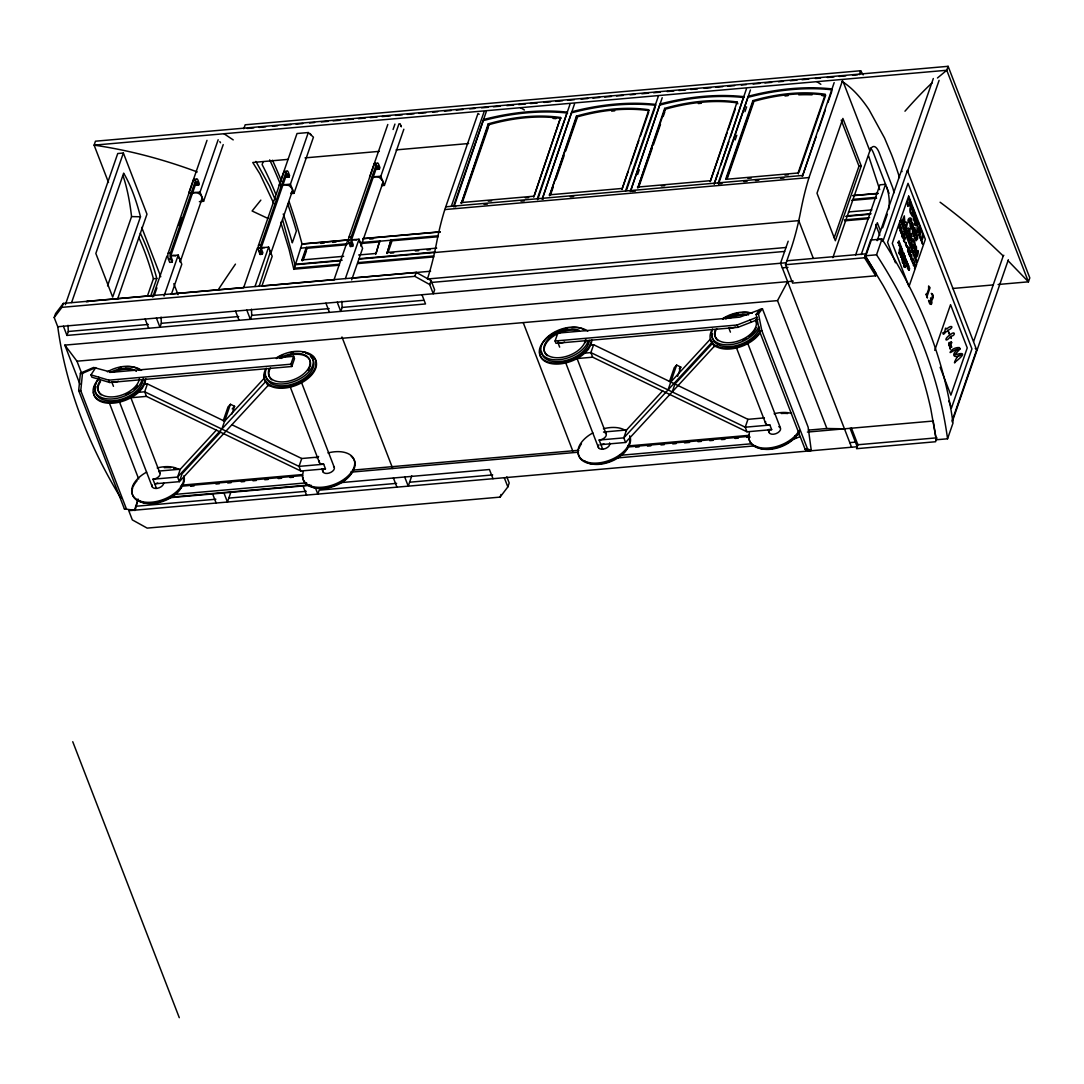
<?xml version="1.0" encoding="UTF-8"?>
<svg xmlns="http://www.w3.org/2000/svg" width="1084" height="1084" viewBox="0 0 1084 1084"><rect width="100%" height="100%" fill="white"/><g stroke="black" fill="none" stroke-linecap="round" stroke-linejoin="round"><path stroke-width="1.5" d="M138.061 498.992L135.134 510.374L124.389 508.924L78.685 390.538L80.406 373.181L93.617 367.449L111.584 372.313L293.642 356.324L294.523 358.628L291.799 366.5L109.755 382.489L91.883 377.191L90.988 374.888L95.704 367.598L82.492 373.33L80.406 373.181M124.389 508.924L126.476 509.073L80.772 390.687L82.492 373.33M178.359 257.436A6.07 4.417 19.1 0 1 180.012 259.672L180.134 262.043L201.949 199.063C202.83 193.63 194.415 190.377 190.919 194.28M905.614 243.317C905.154 246.502 906.617 240.634 905.343 242.884M906.63 263.344L906.807 261.84L906.685 265.512L906.942 261L905.641 263.06L906.089 262.477M145.73 378.668L145.012 383.18L142.56 387.842A27.33 15.962 -21.1 0 1 113.468 403.126A27.33 15.962 -21.1 0 1 93.468 392.151M183.982 477.746L183.264 482.258L180.811 486.919A27.33 15.962 -21.1 0 1 138.86 500.564A27.33 15.962 -21.1 0 1 146.625 472.123M264.943 372.652L264.225 377.151A27.33 15.962 -21.1 0 0 297.748 384.644A27.33 15.962 -21.1 0 0 312.666 356.311M303.195 471.716L302.463 476.228A27.33 15.962 -21.1 0 0 329.251 486.025A27.33 15.962 -21.1 0 0 354.739 462.746A27.33 15.962 -21.1 0 0 327.951 452.949M591.837 340.119L591.214 343.994L588.761 348.655A27.33 15.962 -21.1 0 1 556.404 364.075A27.33 15.962 -21.1 0 1 540.401 348.452M749.396 432.53L748.678 437.042A27.33 15.962 -21.1 0 0 770.345 447.827A27.33 15.962 -21.1 0 0 799.193 430.402M899.422 244.686C897.769 248.48 901.129 239.943 899.422 243.778M785.995 247.491L427.421 278.995A246.881 88.725 85 0 0 434.535 252.626A247.369 88.902 85 0 0 436.554 242.897A247.369 88.902 85 0 1 444.806 209.564L477.99 113.495L479.142 114.267M875.696 275.81L864.558 257.775L870.696 240.052L881.983 239.063L876.536 254.808L865.235 255.797L876.373 273.846L875.696 275.81L792.607 283.114L785.507 264.713L791.632 247.003A246.881 88.725 85 0 0 798.759 220.635L798.773 220.526A247.369 88.902 85 0 0 800.764 210.906A247.369 88.902 85 0 1 809.016 177.573L842.607 80.338M54.2 317.531L55.569 313.588L63.306 303.398L416.229 272.396L431.08 280.607L434.63 289.807L433.261 293.75L429.711 284.55L414.86 276.339L61.937 307.341L54.2 317.531L57.75 326.731A613.503 446.486 19.1 0 0 119.47 495.835L120.974 498.233M61.937 307.341L63.306 303.398M65.379 304.685L117.736 153.522L123.373 153.02L146.977 214.171L117.533 299.198M71.598 302.531L123.373 153.02M421.974 294.74L425.524 303.94L66.951 335.43L68.306 331.487L68.007 325.281M107.56 285.878L131.557 216.597A113.644 31.68 -88.8 0 0 123.075 175.96M140.486 216.773L112.682 297.084L95.839 253.453L123.657 173.155A115.636 41.558 85 0 1 140.486 216.773L131.557 216.597M147.356 296.217L153.413 278.737A166.638 59.877 85 0 0 138.806 237.518M150.744 295.918L156.801 278.439A166.638 59.877 85 0 0 140.337 233.317M152.763 297.002L166.936 256.068M207.003 140.351L188.752 193.088L200.039 192.085L218.169 139.741M197.789 182.722L195.526 182.925L196.421 185.228L198.684 185.025L197.789 182.722A3.035 1.098 85 0 0 196.218 182.397L171.407 254.035A3.035 1.098 85 0 0 171.624 258.304L172.505 260.607L171.963 262.179L169.7 262.382L168.454 259.157A4.255 1.531 85 0 1 168.169 253.182L193.521 179.958A4.255 1.531 85 0 1 195.174 179.402M154.145 295.824L156.909 287.87M179.077 225.58L181.827 217.613M171.963 262.179L170.716 258.954A4.255 1.531 85 0 1 170.432 252.978L195.784 179.768A4.255 1.531 85 0 1 197.979 180.229L199.226 183.453L198.684 185.025M196.421 185.228L196.963 183.643M164.05 296.013L178.237 255.079L172.586 255.567M161.042 317.111L161.34 323.317L159.971 327.26L156.421 318.059M171.421 294.198L181.787 264.279L178.237 255.079M199.361 201.665L203.589 201.285L223.223 144.606M265.417 376.934L224.578 421.215L147.41 383.912L144.687 391.785L146.462 396.378L300.796 470.998L325.457 468.83L323.682 464.223A6.07 3.55 -21.1 0 1 319.482 462.692L290.133 386.663M243.805 128.739L245.174 124.795L860.669 70.745A319.875 114.945 85 0 1 863.176 74.877M134.877 508.897L137.966 499.968M263.141 161.679L262.125 164.632A276.718 99.443 85 0 1 275.743 194.104M216.529 429.942L180.323 469.182L177.6 477.055L179.375 481.662L154.714 483.816A6.07 3.55 -21.1 0 0 157.722 483.044M243.71 287.49L257.342 248.128L268.629 247.138L272.179 256.339L261.827 286.257M285.62 174.456A3.035 1.098 85 0 1 285.878 174.985L286.772 177.288L289.022 177.085L288.141 174.795A3.035 1.098 85 0 0 286.569 174.456L261.759 246.095A3.035 1.098 85 0 0 261.962 250.363L262.856 252.667L262.314 254.239L260.052 254.442L258.805 251.217A4.255 1.531 85 0 1 258.52 245.241L283.873 172.031A4.255 1.531 85 0 1 285.715 171.76M262.314 254.239L261.068 251.027A4.255 1.531 85 0 1 260.783 245.052L286.135 171.828A4.255 1.531 85 0 1 288.33 172.288L289.577 175.513L289.022 177.085M260.052 254.442L260.594 252.87M286.772 177.288L287.314 175.716M254.997 286.501L268.629 247.138M293.994 193.345L290.444 184.158L308.317 132.533L313.439 137.18L293.994 193.345L291.162 193.602M259.225 286.013L270.404 251.732A6.07 4.417 19.1 0 0 269.753 250.567M292.341 191.123L270.539 254.103A6.07 4.417 19.1 0 0 270.675 252.938M251.434 309.17L251.732 315.376L250.377 319.319L246.813 310.119M223.25 420.728L228.047 406.879L230.445 404.291L234.605 406.297L231.935 413.993M221.854 429.088L230.445 404.291M280.729 222.234L289.035 249.374L293.872 269.401L301.962 244.09L349.183 239.943M346.704 244.767L306.664 248.29L302.3 260.878L301.948 259.957L306.311 247.369L348.018 243.697M303.195 260.228L306.474 250.783M230.987 491.797L227.45 502.041L223.941 492.949M291.799 366.5L290.905 364.197L293.642 356.324M334.102 279.55L347.734 240.187M369.549 177.207L387.801 124.484M375.836 166.326A3.035 1.098 85 0 1 376.229 167.058L377.11 169.348L379.373 169.158L378.492 166.855A3.035 1.098 85 0 0 376.92 166.516L352.11 238.168A3.035 1.098 85 0 0 352.314 242.437L353.208 244.74L352.652 246.312L350.403 246.502L349.156 243.29A4.255 1.531 85 0 1 348.872 237.315L374.224 164.09A4.255 1.531 85 0 1 375.674 163.318M352.652 246.312L351.419 243.087A4.255 1.531 85 0 1 351.121 237.111L376.487 163.901A4.255 1.531 85 0 1 378.682 164.362L379.915 167.573L379.373 169.158M350.403 246.502L350.945 244.93M377.11 169.348L377.666 167.776M393.072 129.497L394.942 124.077M345.389 278.561L359.021 239.198L353.384 239.686M381.568 185.662L384.386 185.405L380.836 176.218L398.993 123.793M382.747 183.182L360.931 246.163L360.796 243.792A6.07 4.417 19.1 0 0 359.156 241.556M341.826 301.23L342.137 307.436L340.769 311.379L337.219 302.179M351.677 279.889L362.584 248.399L359.021 239.198M384.386 185.405L403.844 129.24M318.195 457.069L301.745 458.518L299.021 466.391L300.796 470.998M375.714 254.428L379.712 240.919L361.365 242.531M376.243 252.897L379.603 241.231L390.904 240.228L391.256 241.149M391.012 239.93L387.002 253.439L391.012 239.93L437.719 235.824M387.909 252.789L391.717 241.759M414.86 276.339L416.229 272.396M451.323 206.312L484.047 111.842M453.586 206.109L486.296 111.638M453.939 207.03L483.572 119.511A169.917 99.254 -21.1 0 1 567.284 112.153L537.65 199.686M429.711 284.55L431.08 280.607M560.984 118.427A127.926 74.728 -21.1 0 0 488.572 124.795L461.31 203.521L488.207 123.874A127.926 74.728 -21.1 0 1 560.631 117.506L534.277 195.581M462.746 201.285L488.383 127.289M411.784 475.917L408.234 486.16L404.698 476.987M533.721 197.166L560.631 117.506M537.298 198.765L570.008 104.281M574.534 103.888L542.176 199.28L571.81 111.76A169.917 99.254 -21.1 0 1 655.522 104.403L655.874 105.324A169.917 99.254 -21.1 0 0 572.162 112.682M649.221 110.676A127.926 74.728 -21.1 0 0 576.796 117.045L549.534 195.77L576.444 116.124A127.926 74.728 -21.1 0 1 648.869 109.755L621.959 189.415L627.948 172.085M550.442 195.12L553.165 187.247M555.889 179.375L564.073 155.757M565.699 151.028L577.149 117.966L576.444 116.124M850.1 428.329L857.2 446.73L128.779 510.699L132.329 519.9L147.167 528.111L500.09 497.109L500.998 494.48M758.001 319.523L738.001 327.314L555.957 343.303L555.076 340.999L557.799 333.127L739.844 317.138L762.418 308.71L808.122 427.11L811.266 450.416L808.949 450.944L805.182 449.467L759.477 331.081L756.131 314.414L760.087 309.252M500.09 497.109L507.84 486.919L509.195 482.99L506.824 476.852M630.685 164.212L638.855 140.595M640.495 135.879L648.679 112.248M625.522 191.014L658.245 96.53M626.43 190.35L655.332 106.896M662.216 97.709L630.4 191.529L660.034 104.01A169.917 99.254 -21.1 0 1 743.746 96.652L730.467 136.95M637.649 174.483L639.289 169.754M737.445 102.926A127.926 74.728 -21.1 0 0 665.034 109.294L637.771 188.02L664.668 108.373A127.926 74.728 -21.1 0 1 737.093 102.004L737.798 103.847M638.666 187.369L652.297 148.007M653.395 144.85L660.481 124.389M663.205 116.503L664.844 111.787M764.396 417.882L747.946 419.332L593.612 344.726L590.888 352.598L592.663 357.192L746.998 431.798L771.673 429.63L769.897 425.036A6.07 3.55 -21.1 0 1 765.683 423.492L736.334 347.476M727.093 132.844L710.183 181.665L737.093 102.004M728.177 129.701L735.264 109.227M662.744 390.741L626.538 429.996L623.801 437.868L625.576 442.462L600.915 444.63A6.07 3.55 -21.1 0 0 603.923 443.857M746.469 88.78L714.112 184.185L717.933 173.155M720.657 165.283L728.841 141.665M750.453 89.958L718.272 182.871L718.638 183.779L721.985 183.494M718.638 183.779L748.272 96.259A169.917 99.254 -21.1 0 1 831.984 88.915L832.336 89.823A169.917 99.254 -21.1 0 0 748.624 97.181M735.155 139.958L736.795 135.243M744.965 111.625L746.605 106.896M752.906 100.622L725.643 179.348L798.068 172.993L825.331 94.267A127.926 74.728 -21.1 0 0 752.906 100.622L753.61 102.465L727.445 178.047M726.537 178.697L753.258 101.544A127.926 74.728 -21.1 0 1 825.683 95.175L798.962 172.342M669.465 381.541L674.262 367.679L676.646 365.091L680.806 367.11L677.608 376.338M668.056 389.901L676.646 365.091M672.216 391.907L674.939 384.034L712.283 343.56M815.981 137.072L802.35 176.435L834.165 82.614M818.163 130.771L825.249 110.297M827.973 102.424L831.794 91.408M788.176 241.204L780.534 263.249L851.563 447.218M859.3 74.674L860.669 70.745M747.946 419.332L745.223 427.204L746.998 431.798M834.192 237.762L858.989 166.15L841.225 120.148M861.252 165.947L835.344 240.743L816.997 193.209L842.891 118.427L861.252 165.947L858.989 166.15M832.864 257.626L869.842 150.866L843.366 82.289L842.2 81.517M855.588 255.079L879.91 184.822L885.56 184.321L861.224 254.577M866.292 254.537L877.322 222.708L880.52 230.987M877.159 240.675L933.31 78.509M882.62 227.83L887.335 214.198M952.118 420.741L976.657 349.888L907.403 170.513L882.877 241.366A3.035 2.209 19.1 0 0 880.303 239.388A3.035 2.209 19.1 0 0 877.43 240.16M939.096 80.365L907.471 171.692A3.035 2.209 19.1 0 0 907.403 170.513M108.508 182.478L94.105 145.148L95.46 141.205L948.121 66.314L946.766 70.257L937.457 77.994M901.224 256.217C899.476 260.512 902.566 251.163 901.332 255.932L902.024 258.263C900.574 263.358 903.785 254.252 902.118 257.978M858.027 444.359L856.523 448.695L935.573 441.744L936.942 437.814L857.891 444.752L851.374 427.895M934.733 350.322L950.546 304.658L967.24 347.896L950.885 395.132L940.153 367.341M973.676 341.325L1003.134 256.231A3.035 2.209 19.1 0 1 1003.838 255.296M952.186 421.92L1008.364 259.699M807.417 432.069L933.202 421.026L936.264 439.779L947.551 438.79L953.012 423.045A613.503 446.486 19.1 0 0 881.983 239.063M903.419 237.26L903.622 236.651A1.992 0.718 85 0 0 903.69 235.445A2.182 0.786 85 0 0 903.582 234.578C903.243 231.366 901.143 236.718 902.972 237.518M201.421 200.093L201.949 199.063M844.463 428.817L826.889 428.492L777.526 300.62L787.634 281.637M756.131 314.414L758.461 313.872L762.418 308.71M260.851 200.12L252.098 210.987L267.924 218.44M232.22 408.885L234.605 406.297M266.095 381.121L177.6 477.055L152.939 479.223L156.489 488.423M220.675 431.96L182.098 473.789L179.375 481.662L267.883 385.714L271.163 385.43M679.221 368.831L680.806 367.11M670.779 382.029L710.494 338.98M625.576 442.462L714.085 346.528L717.378 346.243M290.932 192.979L291.813 192.153A6.07 4.417 19.1 0 0 292.219 188.752L289.306 185.649L284.794 184.646A6.07 4.417 19.1 0 0 281.325 186.34M932.321 82.669L930.329 84.511A432.028 68.671 -61.1 0 0 904.964 111.205M372.611 177.573L375.186 176.706A6.07 4.417 19.1 0 1 379.698 177.708L382.611 180.811A6.07 4.417 19.1 0 1 382.218 184.212M555.076 340.999L737.12 325.01L757.106 317.219M799.138 434.399L794.965 436.025L795.859 438.329M790.06 440.578L800.033 436.689M759.477 331.081L761.795 330.539L807.499 448.925L811.266 450.416M805.182 449.467L807.499 448.925M169.09 497.786L311.094 485.253M341.243 482.597L489.44 469.521L492.99 478.708M247.179 128.44L253.927 127.844M258.981 127.411L265.715 126.814M272.463 126.218L277.518 125.771M284.265 125.188L291 124.592M296.067 124.145L302.802 123.549M309.55 122.966L314.604 122.519M321.352 121.923L328.086 121.34M333.14 120.893L339.888 120.297M344.942 119.85L353.37 119.118M358.425 118.671L365.173 118.075M370.24 117.628L376.988 117.045M382.042 116.598L390.484 115.852M395.538 115.405L402.286 114.823M407.34 114.376L414.088 113.779M419.156 113.332L425.904 112.75M432.638 112.153L437.706 111.706M444.454 111.11L451.201 110.527M456.256 110.08L463.003 109.484M469.751 108.888L474.806 108.454M481.553 107.858L488.301 107.262M493.369 106.815L500.117 106.232M506.865 105.636L513.599 105.04M518.667 104.592L525.415 104.01M530.469 103.563L537.217 102.966M543.965 102.37L550.713 101.788M555.767 101.34L562.515 100.744M567.582 100.297L574.33 99.701M581.078 99.118L587.826 98.522M592.88 98.075L599.628 97.479M604.682 97.045L611.43 96.449M616.498 96.002L623.246 95.406M629.994 94.823L635.048 94.376M641.796 93.78L648.544 93.183M653.598 92.75L660.346 92.154M667.094 91.557L673.841 90.961M678.896 90.528L685.644 89.931M690.711 89.484L697.459 88.888M704.207 88.305L710.955 87.709M716.009 87.262L722.757 86.666M727.811 86.232L734.559 85.636M741.307 85.04L746.375 84.593M753.109 84.01L759.857 83.414M764.911 82.967L771.659 82.37M778.393 81.788L783.447 81.341M790.195 80.744L796.943 80.148M801.997 79.715L808.732 79.118M815.48 78.522L820.534 78.089M827.282 77.492L834.016 76.896M839.084 76.449L845.818 75.866M852.566 75.27L857.62 74.823M308.317 132.533L297.016 133.522L279.144 185.147L290.444 184.158M288.168 159.362L252.762 162.478L259.903 173.928L273.805 203.521M305.038 157.885L379.237 151.367M396.107 149.89L468.627 143.522M193.521 179.958L195.784 179.768M283.873 172.031L286.135 171.828M374.224 164.09L376.487 163.901M285.878 174.985L288.141 174.795M376.229 167.058L378.492 166.855M372.368 176.949L380.836 176.218M460.944 202.6L533.369 196.245M549.182 194.849L621.606 188.494M637.406 187.098L709.83 180.743M488.247 201.15L491.621 200.852M525.306 197.898L528.667 197.6M661.348 185.947L664.709 185.649M747.892 178.345L751.266 178.047M784.938 175.093L788.312 174.795M445.673 206.814L801.984 175.513M484.087 204.388L487.434 204.09M520.916 201.15L524.263 200.852M570.265 196.814L573.639 196.516M632.08 191.394L635.427 191.096M743.746 181.584L747.093 181.285M755.467 180.554L758.814 180.256M780.575 178.345L783.922 178.047M444.806 209.564L809.016 177.573M168.169 253.182L170.432 252.978M258.52 245.241L260.783 245.052M348.872 237.315L351.121 237.111M349.251 239.781L302.029 243.927L299.279 233.887A319.875 114.945 85 0 0 289.13 201.746M362.733 238.588L440.307 231.773M852.932 195.54L878.135 193.318M362.679 238.751L440.253 231.949M852.878 195.703L878.081 193.494M320.85 243.385L324.224 243.087M332.639 242.342L336.013 242.057M369.698 239.09L373.072 238.792M168.454 259.157L170.716 258.954M258.805 251.217L261.068 251.027M349.156 243.29L351.419 243.087M852.891 199.361L876.251 197.302M300.553 248.168L306.203 247.667L306.555 248.588M361.717 243.453L380.077 241.84L379.712 240.919M391.365 240.851L438.085 236.746M851.577 200.418L876.604 198.223M301.948 259.957L343.655 256.298M358.668 254.984L375.349 253.52M386.649 252.518L436.703 248.128M848.528 211.949L871.888 209.903M390.335 253.155L393.682 252.857M415.362 250.946L418.695 250.661M427.042 249.93L430.375 249.632M282.585 219.727L295.241 265.472L294.956 264.32L342.178 260.174M359.048 258.697L434.941 252.03M847.553 215.797L871.075 213.724M340.335 260.783L294.807 264.781L295.16 265.702L294.956 264.32M358.885 259.157L798.759 220.635L813.23 258.141M845.71 216.393L869.232 214.334M153.413 278.737L156.801 278.439M293.601 268.263L339.129 264.266M357.679 262.64L433.573 255.973M844.395 219.889L869.666 217.667M293.954 269.184L339.428 265.187M357.964 263.561L433.763 256.908M844.748 220.811L868.338 218.738M87.167 301.393L152.83 295.634M171.34 293.994L243.737 287.639M262.247 286.013L334.631 279.658M353.154 278.032L430.592 271.23M431.107 282.477L784.626 251.434M786.862 260.783L865.926 253.832M57.75 326.731L786.185 262.748M785.507 264.713L864.558 257.775M782.309 267.843L787.96 267.341M68.306 331.487L148.373 324.455M161.34 323.317L238.751 316.528M251.732 315.376L329.157 308.588M342.137 307.436L423.559 300.295M79.959 384.264L64.85 345.118L793.285 281.149M64.85 345.118L76.978 361.202L777.526 300.62M952.538 288.493L993.012 284.943M998.079 284.496L1028.431 281.826L1029.8 277.897L948.121 66.314M90.988 374.888L108.861 380.186L290.905 364.197M144.118 384.197L147.41 383.912M590.319 345.01L593.612 344.726M136.462 392.503L144.687 391.785L299.021 466.391L323.682 464.223M582.664 353.316L590.888 352.598L745.223 427.204L769.897 425.036M128.373 397.977L146.462 396.378M574.574 358.777L592.663 357.192M158.955 471.066L180.323 469.182M603.503 432.015L626.538 429.996M602.69 449.237L599.14 440.036L623.801 437.868L712.31 341.934L714.085 346.528M182.369 485.09L302.165 474.575M352.774 470.131L578.87 450.267M627.799 445.971L749.274 435.307M808.325 430.118L826.889 428.492M180.472 486.296L302.666 475.551M627.812 447.001L748.773 436.378M190.689 486.242L194.063 485.944M215.946 484.02L219.32 483.735M227.735 482.99L231.095 482.692M241.204 481.811L244.564 481.513M252.978 480.768L256.352 480.469M264.767 479.738L268.141 479.44M278.236 478.559L281.61 478.261M290.024 477.516L293.385 477.217M350.633 472.19L578.463 452.191M635.698 447.164L639.072 446.865M647.487 446.12L650.861 445.822M660.955 444.941L664.316 444.643M672.744 443.898L676.104 443.613M684.519 442.868L689.573 442.421M697.988 441.689L701.362 441.391M709.776 440.646L713.15 440.361M721.565 439.616L724.925 439.318M735.033 438.437L738.394 438.139M746.808 437.394L750.182 437.096M174.388 494.453L306.637 482.841M620.048 455.321L751.09 443.803M169.741 497.244L307.964 485.104M617.623 457.909L754.166 445.917M849.788 442.624L855.425 442.123M135.785 506.269L215.852 499.236M228.805 498.098L306.23 491.296M396.622 483.356L319.211 490.158L317.842 494.101L315.498 488.017M409.603 482.217L492.692 474.928M78.685 390.538L80.772 390.687M133.047 510.225L135.134 510.374M231.786 424.698L301.745 458.518M816.889 81.666L820.845 84.308M223.982 133.739L233.223 139.904M1003.296 256.027L992.632 245.892A432.028 288.236 37.2 0 0 940.099 202.22M1007.957 260.621L1028.431 281.826L946.766 70.257L94.105 145.148A432.028 288.236 37.2 0 1 197.261 171.95M865.235 255.797L883.257 285.688A613.503 446.486 19.1 0 1 930.777 408.79L936.264 439.779M255.905 161.408L269.442 186.028L275.173 199.578M400.66 125.622L401.31 126.801L400.132 123.725M310.268 133.562L310.918 134.741M219.835 141.584L220.499 142.763M889.015 193.277L873.609 153.345A18.225 6.545 85 0 0 870.398 148.034M895.465 262.789L887.579 242.355L908.026 183.318L971.941 348.885L951.495 407.936L948.839 401.039M875.655 224.456L879.829 235.255M798.068 172.993L798.42 173.914M750.155 319.929L751.036 322.233M664.668 108.373L665.386 110.216M747.594 342.978L780.385 427.895M737.12 325.01L738.001 327.314M728.719 327.734L730.426 332.151M768.055 429.63L769.234 432.692A6.07 3.55 -21.1 0 0 777.838 432.733A6.07 3.55 -21.1 0 0 778.813 426.635M542.948 198.264L543.301 199.185M488.207 123.874L488.925 125.703M577.325 359.224L606.078 433.695M557.962 342.734L559.669 347.151M565.699 362.774L598.476 447.692M523.247 322.666L572.813 451.066M455.28 205.96L455.632 206.881M504.29 477.719L507.84 486.919M341.948 336.975L392.72 468.505M306.311 247.369L307.016 249.198M325.918 303.168L329.468 312.368M393.411 477.99L396.947 487.15M301.393 382.178L334.17 467.096M321.84 468.816L323.032 471.892A6.07 3.55 -21.1 0 0 330.959 472.312A6.07 3.55 -21.1 0 0 333.56 466.35M200.039 192.085L203.589 201.285M266.691 382.652L267.883 385.714M235.526 311.108L239.076 320.308M303.032 485.971L306.555 495.09M173.819 283.696L178.061 294.672M141.706 227.383L160.757 276.732M145.134 319.048L148.684 328.249M212.64 493.952L216.15 503.03M130.527 396.866L159.863 472.895M111.76 381.92L113.468 386.338M119.497 401.961L152.275 486.879M108.861 380.186L109.755 382.489M109.227 402.638L138.711 479.02M98.644 377.151L99.525 379.454M63.4 326.23L66.951 335.43M76.978 361.202L81.828 373.763M72.75 741.713L179.28 1017.686M868.623 155.96L879.693 189.632M769.234 432.692L769.003 431.798A6.07 3.55 -21.1 0 1 769.166 430.795M765.683 423.492L765.453 422.597A6.07 3.55 -21.1 0 1 765.616 421.595M323.032 471.892L322.788 470.984A6.07 3.55 -21.1 0 1 322.951 469.982M319.482 462.692L319.238 461.784A6.07 3.55 -21.1 0 1 319.401 460.781M758.461 313.872L761.795 330.539M260.404 248.493A6.07 4.417 19.1 0 1 264.51 247.653M351.975 239.97A6.07 4.417 19.1 0 1 356.446 240.065M660.386 104.931A169.917 99.254 -21.1 0 1 744.098 97.574M171.191 255.851A6.07 4.417 19.1 0 1 175.649 255.946M843.366 82.289A229.415 85.555 85.7 0 1 869.002 109.647L884.544 138.007L891.617 154.822A229.415 85.555 85.7 0 1 899.53 177.586M869.842 150.866A18.225 6.545 85 0 1 879.246 152.858L892.268 186.583A18.225 6.545 85 0 1 894.002 192.762M902.091 171.597A3.035 2.209 19.1 0 1 901.766 171.001M975.207 348.33A3.035 2.209 19.1 0 1 976.657 349.888M520.428 107.695A225.133 80.907 85 0 1 524.399 110.012M269.686 159.876A313.533 112.668 85 0 1 279.713 182.668M287.694 203.9A313.533 112.668 85 0 1 296.393 231L292.301 242.816A276.718 99.443 85 0 0 283.236 214.022M272.463 160.242A319.875 114.945 85 0 1 281.488 181.245M483.925 120.432A169.917 99.254 -21.1 0 1 567.637 113.075M86.408 301.867A5.366 1.924 85 0 1 88.007 301.867M785.019 95.988A127.926 74.728 -21.1 0 1 788.109 95.636M798.786 94.85A127.926 74.728 -21.1 0 1 812.065 94.823M821.943 95.568A127.926 74.728 -21.1 0 1 824.68 95.907M698.34 103.563A127.926 74.728 -21.1 0 1 701.416 103.237M611.647 111.137A127.926 74.728 -21.1 0 1 614.723 110.839M553.07 118.413A127.926 74.728 -21.1 0 1 555.875 118.671M886.631 187.085A18.225 6.545 85 0 1 888.744 209.158M218.643 289.116A432.028 68.671 -61.1 0 1 235.458 264.117M182.22 485.198A25.067 14.648 -21.1 0 1 162.641 501.472A25.067 14.648 -21.1 0 1 138.454 500.185M118.4 381.216A6.07 3.55 -21.1 0 1 112.763 381.717M305.742 353.194A27.33 15.962 -21.1 0 1 308.371 353.967M302.504 351.812A27.33 15.962 -21.1 0 1 313.222 371.541A27.33 15.962 -21.1 0 1 278.507 387.273A27.33 15.962 -21.1 0 1 266.285 368.221M276.366 358.547A27.33 15.962 -21.1 0 1 282.612 355.267M290.715 352.639A27.33 15.962 -21.1 0 1 293.452 352.11M310.458 356.568A25.067 14.648 -21.1 0 1 297.775 382.096A25.067 14.648 -21.1 0 1 266.176 376.975M276.786 357.612A25.067 14.648 -21.1 0 1 312.287 357.761A25.067 14.648 -21.1 0 1 289.889 382.815A25.067 14.648 -21.1 0 1 265.987 369.698M279.577 358.181A21.87 12.778 -21.1 0 1 309.59 359.522A21.87 12.778 -21.1 0 1 289.36 380.999A21.87 12.778 -21.1 0 1 268.967 369.441M281.163 358.425A21.87 12.778 -21.1 0 1 303.032 355.078A21.87 12.778 -21.1 0 1 309.97 366.785M309.468 368.032A21.87 12.778 -21.1 0 1 308.005 370.525M271.799 379.861A21.87 12.778 -21.1 0 1 270.485 367.869M588.043 341.419A25.067 14.648 -21.1 0 1 553.274 359.685A25.067 14.648 -21.1 0 1 547.379 337.11A25.067 14.648 -21.1 0 1 585.197 330.525M585.617 339.238A21.87 12.778 -21.1 0 1 558.667 357.72A21.87 12.778 -21.1 0 1 546.675 341.108A21.87 12.778 -21.1 0 1 579.154 330.295M585.97 340.159A21.87 12.778 -21.1 0 1 585.428 342.598M547.257 355.674A21.87 12.778 -21.1 0 1 551.959 337.178A21.87 12.778 -21.1 0 1 579.506 331.216M564.615 342.029A6.07 3.55 -21.1 0 1 558.016 342.002M325.457 468.83A6.07 3.55 -21.1 0 1 324.048 468.816M163.657 482.99A6.07 3.55 -21.1 0 1 157.234 488.328A6.07 3.55 -21.1 0 1 152.207 484.982M157.194 467.949A27.33 15.962 -21.1 0 1 178.887 469.48M183.819 475.89A27.33 15.962 -21.1 0 1 157.722 502.217A27.33 15.962 -21.1 0 1 132.79 487.637M133.251 486.486A27.33 15.962 -21.1 0 1 137.072 480.686M164.334 467.692A27.33 15.962 -21.1 0 1 170.703 467.719M173.589 468.18A27.33 15.962 -21.1 0 1 176.218 468.952M139.416 378.438A21.87 12.778 -21.1 0 1 112.75 396.893A21.87 12.778 -21.1 0 1 100.175 380.714M110.053 372.503A21.87 12.778 -21.1 0 1 136.381 371.365M137.261 385.511A21.87 12.778 -21.1 0 1 134.05 389.115M129.795 392.327A21.87 12.778 -21.1 0 1 126.096 394.373M101.042 394.861A21.87 12.778 -21.1 0 1 100.527 381.636M112.98 372.191A21.87 12.778 -21.1 0 1 133.305 370.403M159.253 472.15A6.07 3.55 -21.1 0 1 158.996 476.337A6.07 3.55 -21.1 0 1 152.939 479.223M94.186 387.652A27.33 15.962 -21.1 0 1 95.88 384.142M137.614 368.953A27.33 15.962 -21.1 0 1 140.635 370.416M145.337 379.21A27.33 15.962 -21.1 0 1 110.392 402.34A27.33 15.962 -21.1 0 1 98.116 379.779M118.59 367.964A27.33 15.962 -21.1 0 1 121.327 367.354M125.378 366.785A27.33 15.962 -21.1 0 1 141.557 370.389M143.21 378.316A25.067 14.648 -21.1 0 1 116.706 400.335A25.067 14.648 -21.1 0 1 95.948 386.541M141.841 380.606A25.067 14.648 -21.1 0 1 108.468 398.993A25.067 14.648 -21.1 0 1 99.159 378.33M107.397 371.798A25.067 14.648 -21.1 0 1 138.996 369.725M876.536 254.808A613.503 446.486 19.1 0 1 947.551 438.79M589.384 340.457A25.067 14.648 -21.1 0 1 565.008 360.715A25.067 14.648 -21.1 0 1 541.485 351.487M629.668 435.782A27.33 15.962 -21.1 0 1 630.183 438.559L629.465 443.058L627.013 447.719A27.33 15.962 -21.1 0 1 585.075 461.364A27.33 15.962 -21.1 0 1 592.826 432.936M603.409 428.763A27.33 15.962 -21.1 0 1 626.362 431.188M609.628 442.895A6.07 3.55 -21.1 0 1 603.436 449.128A6.07 3.55 -21.1 0 1 598.951 444.752M604.506 432.435A6.07 3.55 -21.1 0 1 605.604 436.635A6.07 3.55 -21.1 0 1 599.14 440.036M771.673 429.63A6.07 3.55 -21.1 0 1 769.03 429.359M759.518 333.655A27.33 15.962 -21.1 0 1 731.537 348.831A27.33 15.962 -21.1 0 1 710.589 339.373M760.602 330.403A27.33 15.962 -21.1 0 1 726.009 348.154A27.33 15.962 -21.1 0 1 712.486 329.035M722.581 319.36A27.33 15.962 -21.1 0 1 727.513 316.663M728.814 316.081A27.33 15.962 -21.1 0 1 734.193 314.143M735.548 313.777A27.33 15.962 -21.1 0 1 738.285 313.154M742.337 312.599A27.33 15.962 -21.1 0 1 751.591 313.086M759.505 328.262A25.067 14.648 -21.1 0 1 731.605 346.446A25.067 14.648 -21.1 0 1 712.5 333.764M758.8 326.42A25.067 14.648 -21.1 0 1 729.871 344.712A25.067 14.648 -21.1 0 1 712.188 330.512M723.001 318.425A25.067 14.648 -21.1 0 1 752.025 313.371M755.548 319.834A21.87 12.778 -21.1 0 1 736.022 341.69A21.87 12.778 -21.1 0 1 715.169 330.254M725.779 318.994A21.87 12.778 -21.1 0 1 748.543 314.875M756.185 327.598A21.87 12.778 -21.1 0 1 748.99 336.596M746.754 338.14A21.87 12.778 -21.1 0 1 743.055 340.186M718.001 340.674A21.87 12.778 -21.1 0 1 716.687 328.682M729.939 318.005A21.87 12.778 -21.1 0 1 745.846 315.241M755.914 320.756A21.87 12.778 -21.1 0 1 756.754 323.994M774.152 413.763A27.33 15.962 -21.1 0 1 791.55 413.424M799.558 431.324A27.33 15.962 -21.1 0 1 768.475 448.979A27.33 15.962 -21.1 0 1 749.315 434.982M781.293 413.505A27.33 15.962 -21.1 0 1 787.661 413.532M798.596 432.435A25.067 14.648 -21.1 0 1 778.556 447.624A25.067 14.648 -21.1 0 1 755.413 445.998M630.034 436.703A27.33 15.962 -21.1 0 1 607.338 462.096A27.33 15.962 -21.1 0 1 578.273 452.949M579.005 448.451A27.33 15.962 -21.1 0 1 581.458 443.79M628.422 446.012A25.067 14.648 -21.1 0 1 608.842 462.285A25.067 14.648 -21.1 0 1 584.669 460.985M591.539 340.024A27.33 15.962 -21.1 0 1 567.325 361.5A27.33 15.962 -21.1 0 1 539.859 354.902A27.33 15.962 -21.1 0 1 556.769 331.663M558.057 331.081A27.33 15.962 -21.1 0 1 563.436 329.143M564.805 328.777A27.33 15.962 -21.1 0 1 567.528 328.154M571.593 327.585A27.33 15.962 -21.1 0 1 587.758 331.203M316.149 457.827A27.33 15.962 -21.1 0 1 318.628 456.472M351.257 456.31A27.33 15.962 -21.1 0 1 336.352 484.629A27.33 15.962 -21.1 0 1 302.829 477.15M352.395 471.621A25.067 14.648 -21.1 0 1 332.354 486.811A25.067 14.648 -21.1 0 1 309.211 485.185M735.359 327.029A6.07 3.55 -21.1 0 1 729.722 327.531M903.46 237.111A1.992 0.718 85 0 1 903.026 237.369M960.139 348.818L954.597 354.996C968.527 350.66 961.251 357.178 955.587 361.717C952.213 367.015 957.267 353.262 961.223 355.01C952.457 359.414 951.318 353.479 958.391 349.089C955.112 348.614 945.993 356.622 952.104 349.766A82.059 29.485 85 0 1 957.768 347.585L959.408 347.571L960.139 348.818M904.788 259.184C908.067 256.84 903.568 266.122 905.817 259.279L904.557 260.038L904.761 256.556C901.861 263.466 906.536 249.496 904.788 259.184M949.625 346.704L950.316 349.183L949.923 346.717L950.871 345.918L951.698 347.3L950.6 344.522L950.004 346.094L950.275 344.78L951.752 342.53L951.074 341.609L950.37 342.978L949.218 342.409A3.049 1.098 85 0 0 948.812 343.059L949.625 346.704M899.043 253.033C900.763 258.697 901.712 251.19 900.086 252.721C899.883 252.924 899.761 243.981 899.043 253.033M920.37 228.074L919.95 229.13L919.069 226.542L919.395 230.635L918.27 228.765L917.741 230.215L918.731 232.41C916.874 234.998 916.075 224.673 918.717 223.656L920.37 228.074M933.161 296.759C933.202 299.645 931.034 299.509 931.915 302.626A4.702 1.694 85 0 1 931.156 304.441L929.774 303.954L928.541 300.336L930.695 303.669L930.6 297.897L931.996 298.547L932.375 295.566A2.588 0.935 85 0 0 931.644 293.981C930.058 292.26 934.286 294.699 933.161 296.759M903.162 263.236C900.533 262.328 904.652 255.35 903.162 263.236M910.845 235.607C912.2 243.846 907.958 238.832 910.072 235.77A1.897 0.677 85 0 1 910.194 234.117L910.33 233.832A2.859 1.03 85 0 1 910.872 233.507A4.079 1.463 85 0 1 911.766 234.401L912.01 236.691L910.845 235.607M911.346 259.903L910.587 256.529L909.869 256.61L911.522 254.645L911.346 259.903M915.424 216.583L915.167 220.228C915.723 203.928 910.912 219.686 915.031 221.841C912.836 230.187 921.115 221.732 917.525 222.152C912.985 228.439 919.34 215.079 915.831 220.025L915.546 215.838L915.424 216.583M908.853 236.163L908.853 237.166L908.202 233.561C902.078 229.483 913.446 222.355 908.853 236.163M908.568 250.838C907.62 253.222 907.986 246.976 908.568 250.838M910.546 226.055L910.533 227.057L909.882 223.453C903.758 219.375 915.126 212.247 910.546 226.055M902.701 231.448C898.487 239.171 902.444 221.515 901.495 231.556L902.701 231.448M909.381 249.442C906.78 258.9 907.538 240.716 909.381 249.442M913.853 235.919L916.061 240.77L917.579 238.927A3.821 1.369 85 0 0 917.674 236.962L915.668 230.093L913.853 235.919M909.869 203.128C908.771 207.085 908.948 199.022 909.869 203.128M904.815 222.505C909.341 220.499 906.319 226.393 905.872 229.727L905.072 228.006L906.17 224.144L904.368 225.513L903.934 224.889L904.327 219.361L902.972 222.559L902.322 220.526L904.327 215.838L904.815 222.505M909.124 249.225C908.08 251.664 908.622 245.404 909.124 249.225M912.836 263.412L911.996 259.008A2.642 0.948 85 0 1 912.606 258.358L913.826 260.81L912.809 259.049A1.965 0.705 85 0 0 912.376 259.279L912.159 259.889A2.06 0.745 85 0 0 912.078 261.081L912.836 263.412M904.002 236.109L903.812 237.491A2.873 1.03 85 0 1 903.243 238.182A3.103 1.111 85 0 1 902.552 237.721C900.506 234.198 904.273 229.808 904.002 236.109M907.376 246.786C906.143 249.293 906.915 242.735 907.376 246.786M904.246 254.523C902.511 264.767 902.633 247.301 904.246 254.523M904.923 263.507C903.107 273.927 903.406 256.014 904.923 263.507M927.159 296.162L927.43 298.019L925.926 294.13L926.617 294.767L928.636 289.103L928.622 285.959L930.058 287.68L927.159 296.162M904.015 254.32C903.107 256.583 903.636 251.325 904.015 254.32M904.693 263.304C903.785 265.566 904.313 260.309 904.693 263.304M910.723 204.226C910.655 209.605 907.606 201.746 907.958 206.38C905.967 201.475 910.221 194.28 910.723 204.226M900.248 246.84C898.243 248.439 901.82 241.597 900.248 246.84M907.254 246.691C906.522 248.832 906.901 243.927 907.254 246.691M909.205 270.065C907.227 271.718 910.79 264.848 909.205 270.065M913.717 212.64L912.172 216.055L910.167 212.45A4.58 1.64 85 0 1 909.91 209.754A4.282 1.545 85 0 1 910.086 208.101C911.563 203.264 914.313 210.553 913.717 212.64M914.991 244.835L913.433 248.236L911.441 244.645A4.58 1.64 85 0 1 911.17 241.935A4.282 1.545 85 0 1 911.346 240.282C912.823 235.458 915.574 242.735 914.991 244.835M918.907 234.835L920.587 239.049L919.909 235.797L921.508 231.041L920.722 229.198L918.907 234.835M920.858 239.876L922.538 244.09L921.861 240.851L923.446 236.082L922.674 234.239L920.858 239.876M916.847 236.624L916.278 238.656L915.262 237.979A4.485 1.612 85 0 1 914.842 236.854L916.088 233.277L916.847 236.624M951.481 342.923C950.682 344.969 950.749 341.067 951.481 342.923M948.988 343.953C949.123 349.373 951.074 340.661 948.988 343.953M906.156 243.385L906.305 246.176L906.156 243.385M907.714 263.493L907.01 266.501L907.755 264.374C906.59 276.474 910.641 260.187 908.053 268.141L907.714 263.493M902.457 254.022C900.682 249.144 904.015 249.388 902.457 254.022M904.449 241.813C902.037 241.434 905.208 233.643 905.262 238.859C903.961 236.962 904.747 240.987 904.449 241.813M909.761 255.594L908.785 254.022L909.991 250.336L910.885 252.789L910.113 251.38L910.262 254.198L909.584 252.857L909.11 254.144L909.761 255.594M912.335 222.938C910.777 225.377 910.357 233.263 912.443 226.014L912.579 233.48C914.896 236.515 916.21 220.499 913.27 231.434L913.107 223.71L912.335 222.938M915.641 245.96C914.083 248.399 913.649 256.285 915.75 249.022L915.885 256.502C918.189 259.523 919.517 243.507 916.576 254.442L916.414 246.732L915.641 245.96M903.27 259.903L903.094 261.407L903.27 259.903M911.481 255.743L911.265 257.626L911.481 255.743M908.663 229.645L908.365 232.112L907.755 230.553L908.663 229.645M910.343 219.537L910.045 222.003L909.435 220.445L910.343 219.537M897.891 242.721C899.151 244.442 900.14 237.748 897.891 242.721M904.544 267.192C905.858 268.791 906.78 262.301 904.544 267.192M899.95 224.388L900.438 228.426L900.858 226.841L901.143 227.491L900.032 231.149L900.303 228.778C897.85 228.182 898.731 226.122 899.95 224.388M901.332 246.502L901.725 249.727L902.294 248.981L901.4 251.908L901.617 250.011C899.652 249.537 900.37 247.884 901.332 246.502M914.517 262.111L914.991 266.149L915.411 264.564L915.709 265.214L914.584 268.873L914.869 266.501C912.403 265.905 913.297 263.846 914.517 262.111M943.161 332.842C942.687 338.438 948.107 324.875 949.449 335.173C943.622 339.482 945.776 342.666 950.302 336.772L951.373 338.465L951.007 336.257C955.79 335.769 955.356 330.037 950.248 334.712L947.646 330.485C954.882 327.341 951.738 324.089 946.698 329.035C944.381 325.688 946.318 332.124 943.161 332.842M912.823 212.288L912.308 213.778A2.873 1.03 85 0 1 911.712 213.887L910.994 212.559A2.398 0.867 85 0 1 910.804 211.583A2.602 0.935 85 0 1 910.804 210.052L911.332 208.535A2.561 0.921 85 0 1 911.901 208.453L912.823 210.811A2.439 0.881 85 0 1 912.823 212.288M914.083 244.469L913.568 245.96A2.873 1.03 85 0 1 912.972 246.068L912.254 244.754A2.398 0.867 85 0 1 912.064 243.764A2.602 0.935 85 0 1 912.064 242.233L912.592 240.729A2.561 0.921 85 0 1 913.162 240.648L914.083 243.006A2.439 0.881 85 0 1 914.083 244.469M900.194 220.526L892.295 243.358L908.975 286.582L916.888 263.751L900.194 220.526M908.649 196.123L900.736 218.954L917.43 262.179L925.343 239.347L908.649 196.123"/></g></svg>
